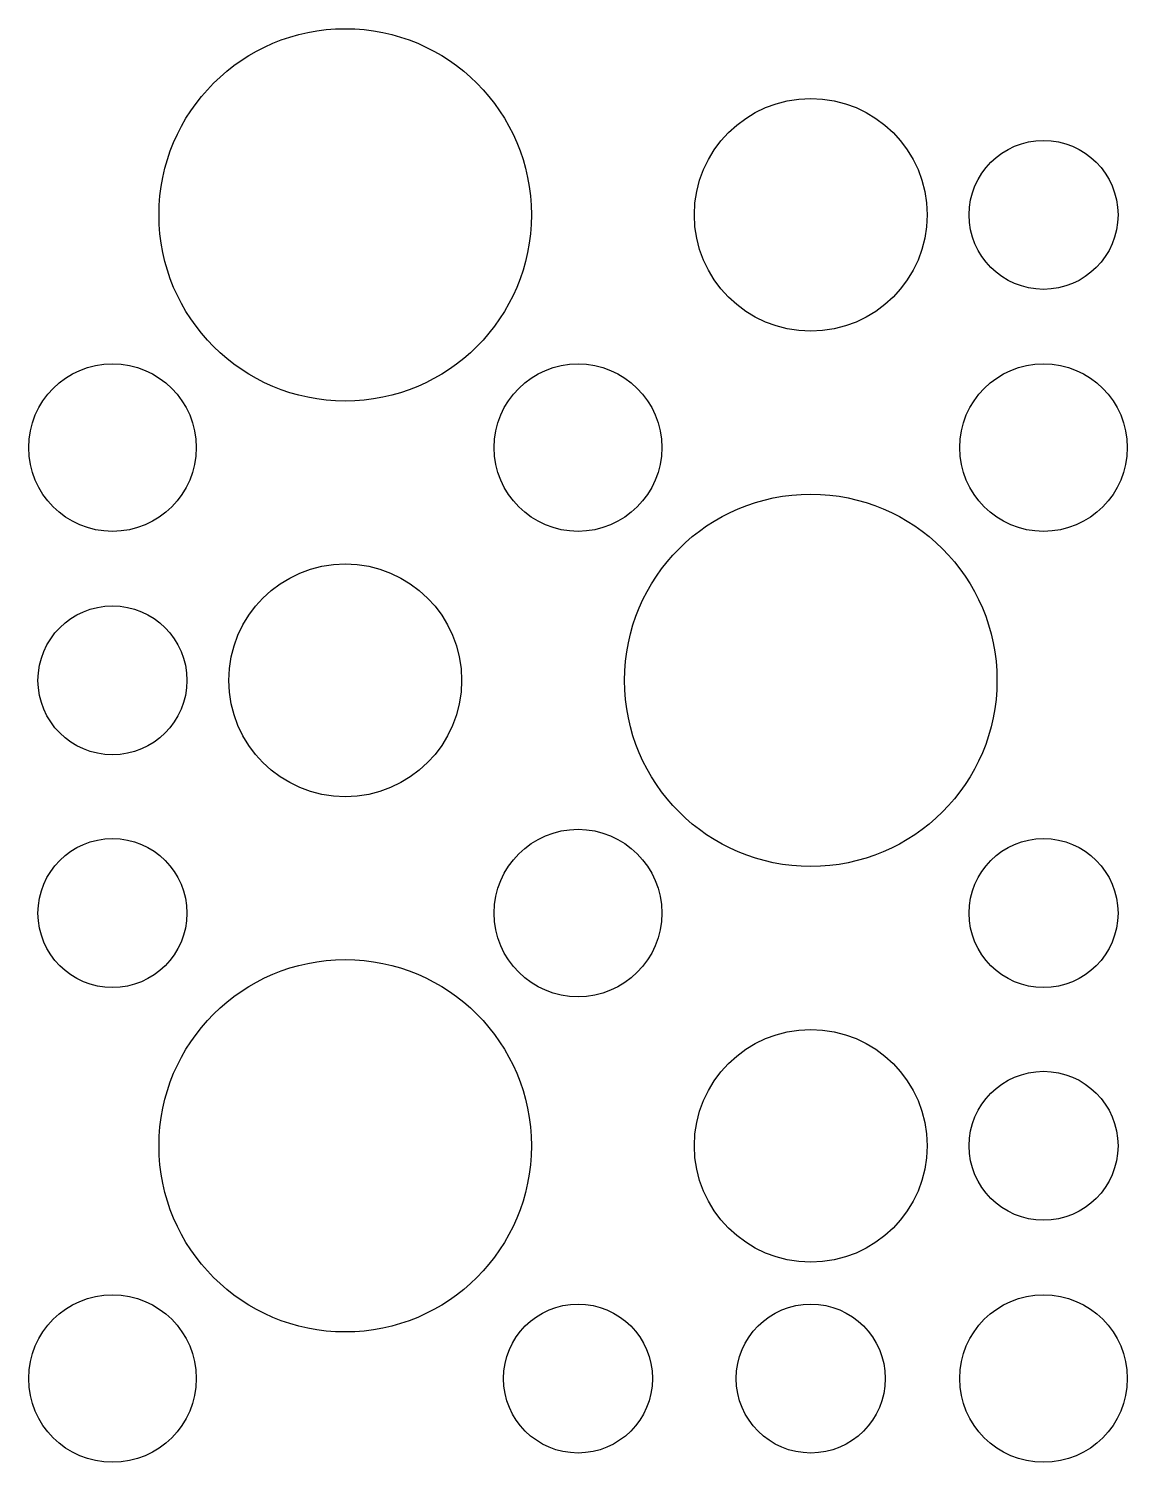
# Model space of a CAD drawing. Extents: x -203 to 33, y -418 to -110.
import ezdxf

# ---------------------------------------------------------------- set-up
doc = ezdxf.new("R2010")
doc.units = 0

msp = doc.modelspace()

# ---------------------------------------------------------------- linework, layer by layer
for centre, radius in [((-135, -150), 40), ((-35, -150), 25), ((15, -150), 16), ((-185, -200), 18), ((-85, -200), 18), ((15, -200), 18), ((-35, -250), 40), ((-135, -250), 25), ((-185, -250), 16), ((-85, -300), 18), ((-185, -300), 16), ((15, -300), 16), ((-135, -350), 40), ((-35, -350), 25), ((15, -350), 16), ((-185, -400), 18), ((-85, -400), 16), ((-35, -400), 16), ((15, -400), 18)]:
    msp.add_circle(centre, radius)

doc.saveas('drawing.dxf')
